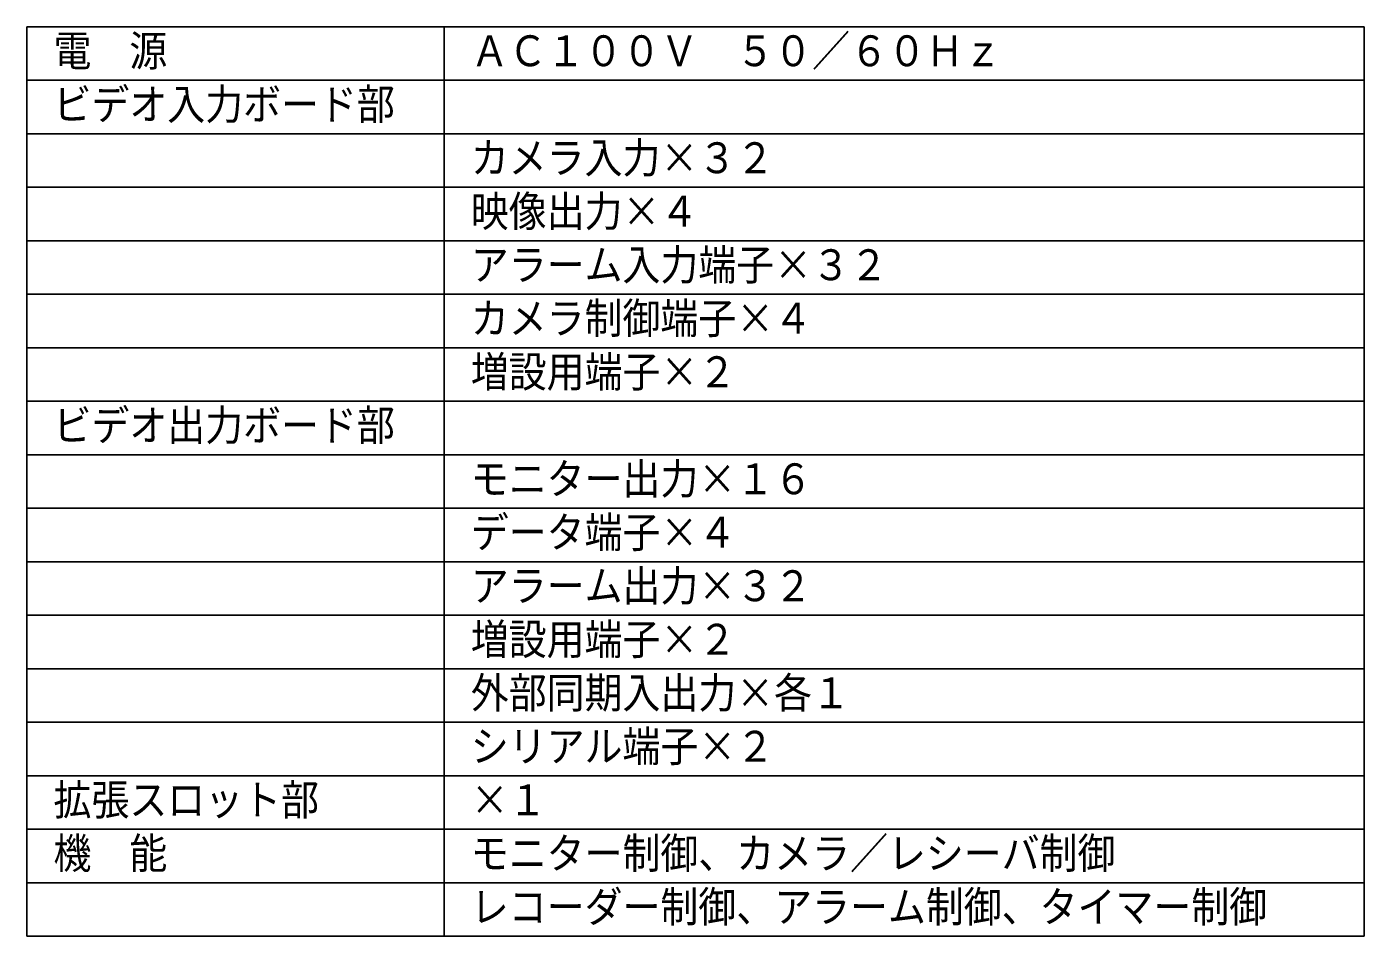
# Model space of a CAD drawing. Units: millimetres, scale not verified. Extents: x -62 to 63, y -116 to 117.
# Drawn here: x -62.5 to 62.5, y -116.4 to -31.4 of the extents above; entities that cross this region are included whole.
import ezdxf
from ezdxf.enums import TextEntityAlignment as Align

# ---------------------------------------------------------------- set-up
doc = ezdxf.new("R2010")
doc.units = ezdxf.units.MM
doc.header["$LTSCALE"] = 0.391807
doc.layers.add('0-0_MOJI1', color=2, linetype='Continuous')
doc.layers.add('0-3_WAKU', color=1, linetype='Continuous')
doc.styles.add('ＭＳ ゴシック', font='')
doc.styles.get('ＭＳ ゴシック').set_extended_font_data('MS Gothic')

msp = doc.modelspace()

# ---------------------------------------------------------------- linework, layer by layer
at = {"layer": '0-3_WAKU', "color": 4}
for p, q in [((-62.5, -31.3667), (-62.5, -116.3667)), ((62.5, -31.3667), (-62.5, -31.3667)), ((-23.5, -116.3667), (-23.5, -31.3667)), ((62.5, -116.3667), (62.5, -31.3667)), ((-62.5, -116.3667), (62.5, -116.3667))]:
    msp.add_line(p, q, dxfattribs=at)
at = {"layer": '0-3_WAKU'}
for p, q in [((62.5, -36.3667), (-62.5, -36.3667)), ((62.5, -41.3667), (-62.5, -41.3667)), ((62.5, -46.3667), (-62.5, -46.3667)), ((62.5, -51.3667), (-62.5, -51.3667)), ((62.5, -56.3667), (-62.5, -56.3667)), ((62.5, -61.3667), (-62.5, -61.3667)), ((62.5, -66.3667), (-62.5, -66.3667)), ((62.5, -71.3667), (-62.5, -71.3667)), ((62.5, -76.3667), (-62.5, -76.3667)), ((62.5, -81.3667), (-62.5, -81.3667)), ((62.5, -86.3667), (-62.5, -86.3667)), ((62.5, -91.3667), (-62.5, -91.3667)), ((-62.5, -96.3667), (62.5, -96.3667)), ((-62.5, -101.3667), (62.5, -101.3667)), ((-62.5, -106.3667), (62.5, -106.3667)), ((-62.5, -111.3667), (62.5, -111.3667))]:
    msp.add_line(p, q, dxfattribs=at)

# ---------------------------------------------------------------- texts
at = {"layer": '0-0_MOJI1', "style": 'ＭＳ ゴシック', "width": 0.9}
for s, p in [('電\u3000源', (-60, -35.9218)), ('ＡＣ１００Ｖ\u3000５０／６０Ｈｚ', (-21, -35.9218)), ('ビデオ入力ボード部', (-60, -40.9218)), ('カメラ入力×３２', (-21, -45.9218)), ('映像出力×４', (-21, -50.9218)), ('アラーム入力端子×３２', (-21, -55.9218)), ('カメラ制御端子×４', (-21, -60.9218)), ('増設用端子×２', (-21, -65.9218)), ('ビデオ出力ボード部', (-60, -70.9218)), ('モニター出力×１６', (-21, -75.9218)), ('データ端子×４', (-21, -80.9218)), ('アラーム出力×３２', (-21, -85.9218)), ('増設用端子×２', (-21, -90.9218)), ('外部同期入出力×各１', (-21, -95.9218)), ('シリアル端子×２', (-21, -100.9218)), ('拡張スロット部', (-60, -105.9218)), ('×１', (-21, -105.9218)), ('機\u3000能', (-60, -110.9218)), ('モニター制御、カメラ／レシーバ制御', (-21, -110.9218)), ('レコーダー制御、アラーム制御、タイマー制御', (-21, -115.9218))]:
    msp.add_text(s, height=2.887, dxfattribs=at).set_placement(p, align=Align.BOTTOM_LEFT)

doc.saveas('drawing.dxf')
